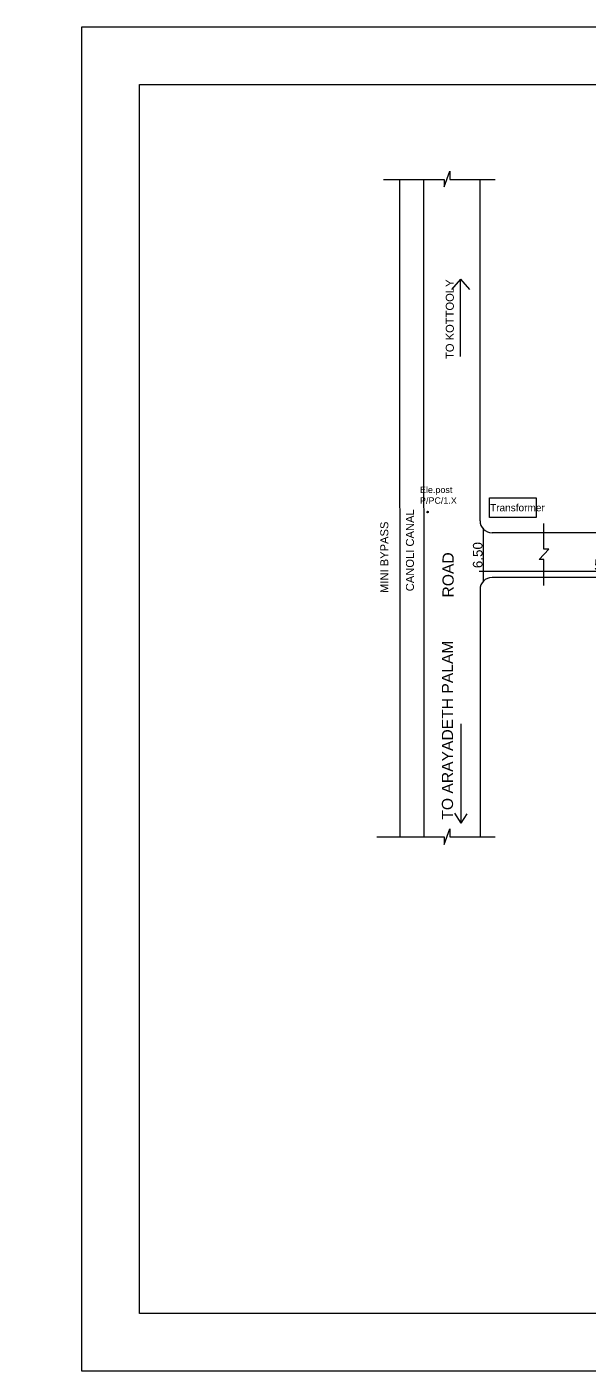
# Model space of a CAD drawing. Header units: metres. Extents: x -701442 to 358, y -36189 to 302.
# Drawn here: x 5.2 to 75.4, y 133.6 to 301.6 of the extents above; entities that cross this region are included whole.
import ezdxf

# ---------------------------------------------------------------- set-up
doc = ezdxf.new("R2010")
doc.units = ezdxf.units.M
doc.header["$MEASUREMENT"] = 0
doc.styles.add('SHIJU', font='sanss___.ttf', dxfattribs={"height": 23})
doc.styles.get("Standard").update_dxf_attribs({"font": 'ARIAL.TTF'})
doc.dimstyles.new('1-100', dxfattribs={"dimtxt": 0.2, "dimasz": 0.1, "dimexe": 5, "dimexo": 5, "dimgap": 0.1, "dimtad": 1, "dimzin": 0, "dimdsep": 46, "dimtxsty": 'Standard', "dimblk": 'ARCHTICK', "dimcen": 0.09, "dimdle": 0.1, "dimse1": 1, "dimse2": 1, "dimclrd": 8, "dimclre": 8, "dimclrt": 256, "dimadec": 0, "dimazin": 0, "dimtfac": 1, "dimtofl": 0, "dimtmove": 0, "dimatfit": 3, "dimldrblk": 'ARCHTICK', "dimfxl": 1, "dimtolj": 1, "dimtzin": 0, "dimarcsym": 0})

# ---------------------------------------------------------------- blocks, each defined once
blk = doc.blocks.new('_ARCHTICK')
at = {"color": 0, "linetype": 'ByBlock', "const_width": 0.15}
blk.add_lwpolyline([(-0.5, -0.5), (0.5, 0.5)], dxfattribs=at)
blk = doc.blocks.new('*D71')
at = {"lineweight": -2, "transparency": 16777216}
blk.add_line((-701441.26, 144.88), (-701441.26, 143.38), dxfattribs=at)
at = {"layer": 'Defpoints', "color": 0, "transparency": 16777216}
for p in [(-701441.15, 144.78), (-701441.26, 143.48), (285.19, 143.48)]:
    blk.add_point(p, dxfattribs=at)
at = {"lineweight": -2, "transparency": 16777216, "xscale": 0.1, "yscale": 0.1, "zscale": 0.1}
for p, rotation in [((-701441.26, 144.78), 90), ((-701441.26, 143.48), 270)]:
    blk.add_blockref('_ARCHTICK', p, dxfattribs=dict(at, rotation=rotation))
at = {"transparency": 16777216, "insert": (-701441.51, 144.13), "char_height": 0.3, "attachment_point": 5, "rotation": 90}
blk.add_mtext('\\A1;1.30', dxfattribs=at)
blk = doc.blocks.new('*D49')
at = {"color": 8, "lineweight": -2, "transparency": 16777216}
blk.add_line((62.23, 232.25), (62.24, 238.95), dxfattribs=at)
at = {"layer": 'Defpoints', "color": 0, "transparency": 16777216}
for p in [(62.23, 238.85), (62.23, 238.85), (62.23, 232.35)]:
    blk.add_point(p, dxfattribs=at)
at = {"color": 8, "lineweight": -2, "transparency": 16777216, "xscale": 0.1, "yscale": 0.1, "zscale": 0.1}
for p, rotation in [((62.23, 238.85), 89.93712175478629), ((62.23, 232.35), 269.9371217547863)]:
    blk.add_blockref('_ARCHTICK', p, dxfattribs=dict(at, rotation=rotation))
at = {"transparency": 16777216, "insert": (61.52, 235.6), "char_height": 1.2, "attachment_point": 5, "rotation": 89.9371}
blk.add_mtext('\\A1;6.50', dxfattribs=at)
blk = doc.blocks.new('*D50')
at = {"color": 8, "lineweight": -2, "transparency": 16777216}
blk.add_line((97.42, 233.57), (61.7, 233.54), dxfattribs=at)
at = {"layer": 'Defpoints', "color": 0, "transparency": 16777216}
for p in [(61.8, 233.54), (61.8, 232.38), (97.32, 232.41)]:
    blk.add_point(p, dxfattribs=at)
at = {"color": 8, "lineweight": -2, "transparency": 16777216, "xscale": 0.1, "yscale": 0.1, "zscale": 0.1}
for p, rotation in [((61.8, 233.54), 180.0553640870074), ((97.32, 233.57), 0.0553640870074634)]:
    blk.add_blockref('_ARCHTICK', p, dxfattribs=dict(at, rotation=rotation))
at = {"transparency": 16777216, "insert": (79.37, 234.37), "char_height": 1.4, "attachment_point": 5, "rotation": 0.0554}
blk.add_mtext('\\A1;500 Mtr', dxfattribs=at)

msp = doc.modelspace()

# ---------------------------------------------------------------- linework, layer by layer
for p, q in [((49.72714, 282.53907, 202), (57.31735, 282.53907, 202)), ((51.81037, 200.3784, 202), (51.78748, 282.53824, 202)), ((54.81037, 200.37924, 202), (54.78748, 282.53907, 202)), ((57.31735, 281.60848, 202), (58.03177, 283.56656, 202)), ((57.31735, 282.53907, 202), (57.31735, 281.60848, 202)), ((58.03177, 283.56656, 202), (58.03177, 282.53907, 202)), ((58.03177, 282.53907, 202), (63.69167, 282.53907, 202)), ((61.80142, 239.90257, 202), (61.80142, 282.53907, 202)), ((59.36782, 270.08708, 404), (58.23849, 268.78625, 404)), ((59.36782, 260.44004, 404), (59.36782, 270.08708, 404)), ((59.36782, 270.08708, 404), (60.49715, 268.78625, 404)), ((69.77769, 238.40257, 202), (63.30142, 238.40257, 202)), ((126.07744, 238.40257, 313.40956), (69.77769, 238.40257, 313.40956)), ((69.77769, 232.80257, 202), (63.30142, 232.80257, 202)), ((96.9196, 232.80257, 313.40956), (69.77769, 232.80257, 313.40956)), ((61.80142, 231.30257, 202), (61.80142, 200.37924, 202)), ((59.4628, 202.08419, 101), (59.4628, 214.50511, 101)), ((59.4628, 202.08419, 101), (58.64707, 203.35619, 101)), ((59.4628, 202.08419, 101), (60.19574, 203.25504, 101)), ((48.93158, 200.37924, 202), (57.31735, 200.37924, 202)), ((57.31735, 199.44865, 202), (58.03177, 201.40672, 202)), ((57.31735, 200.37924, 202), (57.31735, 199.44865, 202)), ((58.03177, 201.40672, 202), (58.03177, 200.37924, 202)), ((58.03177, 200.37924, 202), (63.69167, 200.37924, 202))]:
    msp.add_line(p, q)
for points, elevation in [([(12.05067, 301.61877), (249.65067, 301.61877), (249.65067, 133.61877), (12.05067, 133.61877)], 101), ([(68.82809, 242.77549), (68.82809, 240.29496), (62.99617, 240.29496), (62.99617, 242.77549)], 202)]:
    msp.add_lwpolyline(points, close=True, dxfattribs=dict(elevation=elevation))
for points, elevation in [([(200.45067, 140.81877), (19.25067, 140.81877), (19.25067, 294.41877), (242.45067, 294.41877), (242.45067, 182.65457)], 101), ([(69.77769, 231.79894), (69.77769, 235.04082), (69.18707, 235.04082), (70.38518, 236.34095), (69.77769, 236.34095), (69.77769, 239.54906)], 202)]:
    msp.add_lwpolyline(points, dxfattribs=dict(elevation=elevation))
msp.add_circle((55.24207, 240.9858, 202), 0.08892)
for centre, start, end in [((63.30142, 239.90257, 202), 180, 270), ((63.30142, 231.30257, 202), 90, 180)]:
    msp.add_arc(centre, 1.5, start, end)

# ---------------------------------------------------------------- texts
for s, height, rotation, p in [('TO KOTTOOLY', 1, 90, (58.52811, 260.11229, 505)), ('Transformer', 0.9, 360, (63.05019, 241.07843, 303)), ('CANOLI CANAL', 1, 90, (53.54726, 231.08245, 303)), ('MINI BYPASS', 1, 90, (50.34332, 230.86536, 303)), (' ROAD', 1.4, 90, (58.51305, 229.76028, 303)), ('TO ARAYADETH PALAM', 1.4, 90, (58.43235, 202.53544, 303))]:
    msp.add_text(s, height=height, rotation=rotation).set_placement(p)
at = {"style": 'SHIJU'}
for s, p in [('Ele.post', (54.30473, 243.36616, 303)), ('P/PC/1.X', (54.30363, 242.02075, 303))]:
    msp.add_text(s, height=0.8, dxfattribs=at).set_placement(p)

# ---------------------------------------------------------------- dimensions: what is measured, and where the dimension line sits
dim = msp.add_aligned_dim(p1=(62.22786, 232.35017, 202), p2=(62.23499, 238.8477, 202), distance=0, dimstyle='1-100', override={"dimtxt": 1.2, "dimtad": 3})
dim.commit()
dim.dimension.update_dxf_attribs({"geometry": '*D49', "text_midpoint": (61.51874, 235.59972, 202)})
dim = msp.add_linear_dim(base=(61.8003, 233.538, 202), p1=(97.31845, 232.41472, 202), p2=(61.80142, 232.3804, 202), angle=180.0553641, text='500 Mtr', dimstyle='1-100', override={"dimtxt": 1.4, "dimtad": 2})
dim.commit()
dim.dimension.update_dxf_attribs({"geometry": '*D50', "text_midpoint": (79.3667, 233.55497, 202), "dimtype": 161})
dim = msp.add_linear_dim(base=(-701441.25939, 143.48368), p1=(-701441.15013, 144.78368), p2=(285.18576, 143.48368), angle=90, dimstyle='1-100', override={"dimtxt": 0.3, "dimtad": 3, "dimclrd": 256, "dimfxlon": 1, "dimarcsym": 2})
dim.commit()
dim.dimension.update_dxf_attribs({"geometry": '*D71', "text_midpoint": (-701441.25939, 144.13368), "dimtype": 160})

doc.saveas('drawing.dxf')
